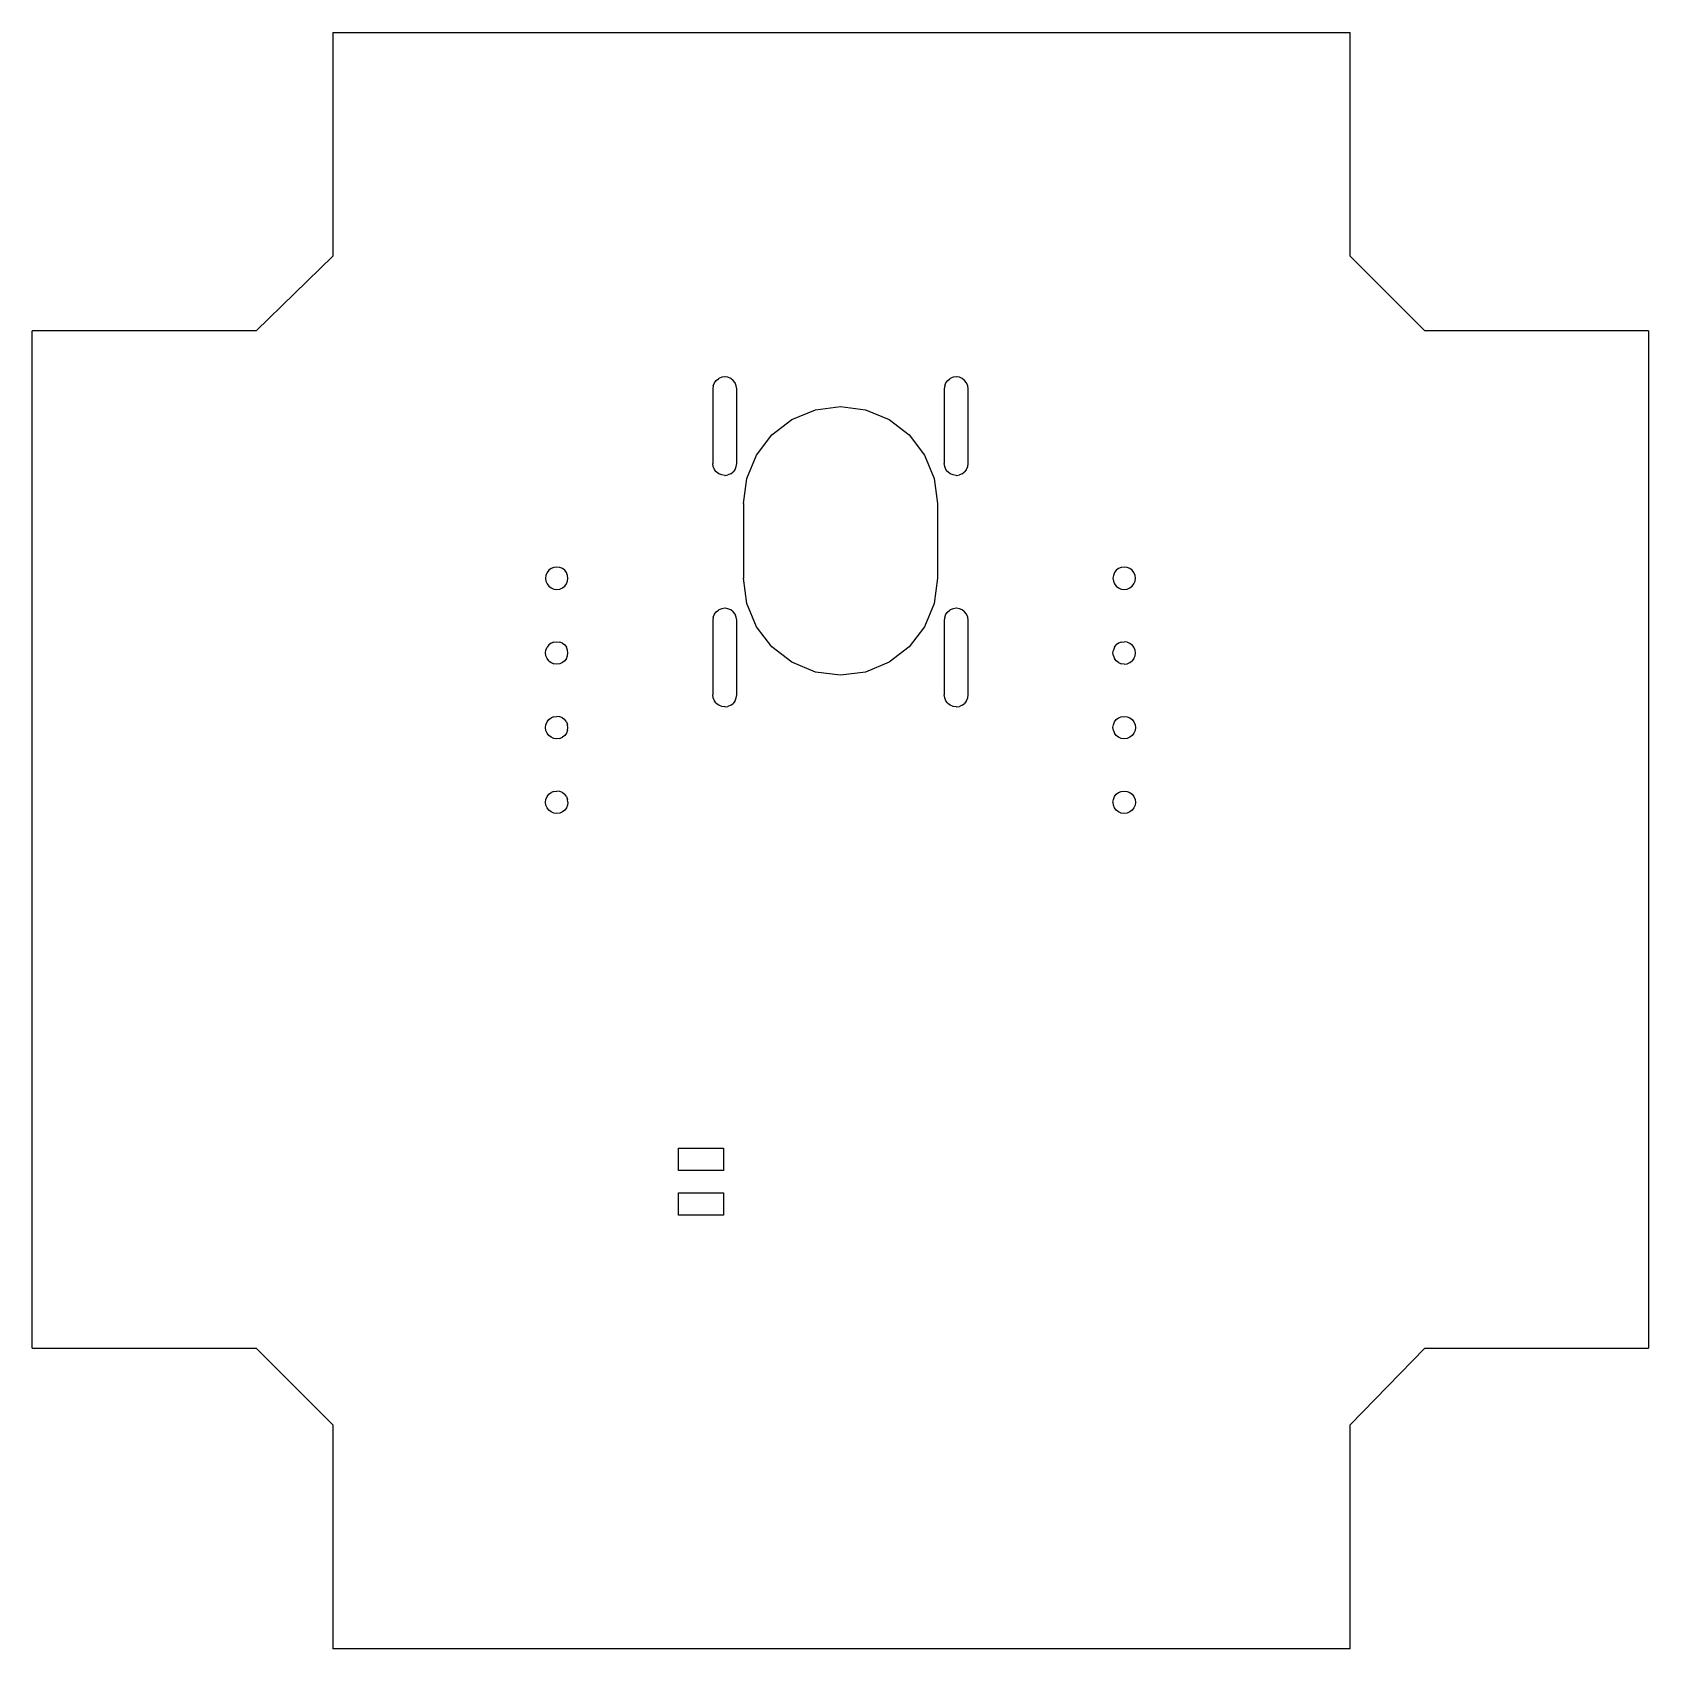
# Model space of a CAD drawing. Header units: metres. Extents: x 3077 to 3293, y -176 to 41.
import ezdxf

# ---------------------------------------------------------------- set-up
doc = ezdxf.new("R2010")
doc.units = ezdxf.units.M

msp = doc.modelspace()

# ---------------------------------------------------------------- linework, layer by layer
at = {"layer": 'Layer0'}
for p, q in [((3116.91, 40.99, 0), (3116.91, 10.99, 0)), ((3116.91, 40.99, 0), (3253.16, 40.99, 0)), ((3253.16, 10.99, 0), (3253.16, 40.99, 0)), ((3116.91, 10.99, 0), (3106.66, 0.99, 0)), ((3263.16, 0.99, 0), (3253.16, 10.99, 0)), ((3076.66, -135.26, 0), (3076.66, 0.99, 0)), ((3106.66, 0.99, 0), (3076.66, 0.99, 0)), ((3293.16, 0.99, 0), (3263.16, 0.99, 0)), ((3293.16, 0.99, 0), (3293.16, -135.26, 0)), ((3167.87, -6.35, 0), (3167.81, -6.76, 0)), ((3167.87, -6.35, 0), (3168.03, -5.96, 0)), ((3168.03, -5.96, 0), (3168.28, -5.63, 0)), ((3168.28, -5.63, 0), (3168.57, -5.4, 0)), ((3168.57, -5.4, 0), (3168.61, -5.37, 0)), ((3169, -5.21, 0), (3168.61, -5.37, 0)), ((3169.41, -5.16, 0), (3169, -5.21, 0)), ((3169.45, -5.16, 0), (3169.41, -5.16, 0)), ((3169.83, -5.21, 0), (3169.45, -5.16, 0)), ((3170.21, -5.37, 0), (3169.83, -5.21, 0)), ((3170.54, -5.63, 0), (3170.21, -5.37, 0)), ((3170.8, -5.96, 0), (3170.54, -5.63, 0)), ((3170.96, -6.35, 0), (3170.8, -5.96, 0)), ((3171.01, -6.76, 0), (3170.96, -6.35, 0)), ((3198.87, -6.35, 0), (3198.81, -6.76, 0)), ((3198.87, -6.35, 0), (3199.03, -5.96, 0)), ((3199.03, -5.96, 0), (3199.28, -5.63, 0)), ((3199.28, -5.63, 0), (3199.57, -5.4, 0)), ((3199.57, -5.4, 0), (3199.61, -5.37, 0)), ((3200, -5.21, 0), (3199.61, -5.37, 0)), ((3200.41, -5.16, 0), (3200, -5.21, 0)), ((3200.45, -5.16, 0), (3200.41, -5.16, 0)), ((3200.83, -5.21, 0), (3200.45, -5.16, 0)), ((3201.21, -5.37, 0), (3200.83, -5.21, 0)), ((3201.54, -5.63, 0), (3201.21, -5.37, 0)), ((3201.8, -5.96, 0), (3201.54, -5.63, 0)), ((3201.96, -6.35, 0), (3201.8, -5.96, 0)), ((3202.01, -6.76, 0), (3201.96, -6.35, 0)), ((3167.81, -6.76, 0), (3167.81, -16.76, 0)), ((3171.01, -16.76, 0), (3171.01, -6.76, 0)), ((3198.81, -6.76, 0), (3198.81, -16.76, 0)), ((3202.01, -16.76, 0), (3202.01, -6.76, 0)), ((3178.41, -10.88, 0), (3181.55, -9.58, 0)), ((3181.55, -9.58, 0), (3184.91, -9.13, 0)), ((3184.91, -9.13, 0), (3188.28, -9.58, 0)), ((3188.28, -9.58, 0), (3191.41, -10.88, 0)), ((3173.65, -15.63, 0), (3175.72, -12.94, 0)), ((3175.72, -12.94, 0), (3178.41, -10.88, 0)), ((3191.41, -10.88, 0), (3194.11, -12.94, 0)), ((3194.11, -12.94, 0), (3196.17, -15.63, 0)), ((3167.87, -17.17, 0), (3167.81, -16.76, 0)), ((3168.03, -17.56, 0), (3167.87, -17.17, 0)), ((3170.8, -17.56, 0), (3170.96, -17.17, 0)), ((3170.96, -17.17, 0), (3171.01, -16.76, 0)), ((3172.36, -18.77, 0), (3173.65, -15.63, 0)), ((3196.17, -15.63, 0), (3197.47, -18.77, 0)), ((3198.87, -17.17, 0), (3198.81, -16.76, 0)), ((3199.03, -17.56, 0), (3198.87, -17.17, 0)), ((3201.8, -17.56, 0), (3201.96, -17.17, 0)), ((3201.96, -17.17, 0), (3202.01, -16.76, 0)), ((3168.23, -17.82, 0), (3168.03, -17.56, 0)), ((3168.28, -17.89, 0), (3168.23, -17.82, 0)), ((3168.61, -18.14, 0), (3168.28, -17.89, 0)), ((3169, -18.3, 0), (3168.61, -18.14, 0)), ((3169.41, -18.36, 0), (3169, -18.3, 0)), ((3169.41, -18.36, 0), (3169.45, -18.36, 0)), ((3169.45, -18.36, 0), (3169.83, -18.3, 0)), ((3170.21, -18.14, 0), (3169.83, -18.3, 0)), ((3170.21, -18.14, 0), (3170.54, -17.89, 0)), ((3170.76, -17.6, 0), (3170.54, -17.89, 0)), ((3170.8, -17.56, 0), (3170.76, -17.6, 0)), ((3171.91, -22.13, 0), (3172.36, -18.77, 0)), ((3197.47, -18.77, 0), (3197.91, -22.13, 0)), ((3199.23, -17.82, 0), (3199.03, -17.56, 0)), ((3199.28, -17.89, 0), (3199.23, -17.82, 0)), ((3199.61, -18.14, 0), (3199.28, -17.89, 0)), ((3200, -18.3, 0), (3199.61, -18.14, 0)), ((3200.41, -18.36, 0), (3200, -18.3, 0)), ((3200.41, -18.36, 0), (3200.45, -18.36, 0)), ((3200.45, -18.36, 0), (3200.83, -18.3, 0)), ((3201.21, -18.14, 0), (3200.83, -18.3, 0)), ((3201.21, -18.14, 0), (3201.54, -17.89, 0)), ((3201.76, -17.6, 0), (3201.54, -17.89, 0)), ((3201.8, -17.56, 0), (3201.76, -17.6, 0)), ((3171.91, -22.13, 0), (3171.91, -32.13, 0)), ((3197.91, -22.13, 0), (3197.91, -32.13, 0)), ((3145.46, -31.75, 0), (3145.41, -32.13, 0)), ((3145.41, -32.13, 0), (3145.46, -32.52, 0)), ((3145.61, -31.38, 0), (3145.46, -31.75, 0)), ((3145.85, -31.07, 0), (3145.61, -31.38, 0)), ((3146.16, -30.84, 0), (3145.85, -31.07, 0)), ((3146.52, -30.69, 0), (3146.16, -30.84, 0)), ((3146.91, -30.63, 0), (3146.52, -30.69, 0)), ((3147.3, -30.69, 0), (3146.91, -30.63, 0)), ((3147.66, -30.84, 0), (3147.3, -30.69, 0)), ((3147.97, -31.07, 0), (3147.66, -30.84, 0)), ((3148.21, -31.38, 0), (3147.97, -31.07, 0)), ((3148.36, -31.75, 0), (3148.21, -31.38, 0)), ((3148.41, -32.13, 0), (3148.36, -31.75, 0)), ((3148.36, -32.52, 0), (3148.41, -32.13, 0)), ((3172.36, -35.5, 0), (3171.91, -32.13, 0)), ((3197.91, -32.13, 0), (3197.47, -35.5, 0)), ((3221.46, -31.75, 0), (3221.41, -32.13, 0)), ((3221.41, -32.13, 0), (3221.46, -32.52, 0)), ((3221.61, -31.38, 0), (3221.46, -31.75, 0)), ((3221.85, -31.07, 0), (3221.61, -31.38, 0)), ((3222.16, -30.84, 0), (3221.85, -31.07, 0)), ((3222.52, -30.69, 0), (3222.16, -30.84, 0)), ((3222.91, -30.63, 0), (3222.52, -30.69, 0)), ((3223.3, -30.69, 0), (3222.91, -30.63, 0)), ((3223.66, -30.84, 0), (3223.3, -30.69, 0)), ((3223.97, -31.07, 0), (3223.66, -30.84, 0)), ((3224.21, -31.38, 0), (3223.97, -31.07, 0)), ((3224.36, -31.75, 0), (3224.21, -31.38, 0)), ((3224.41, -32.13, 0), (3224.36, -31.75, 0)), ((3224.36, -32.52, 0), (3224.41, -32.13, 0)), ((3145.46, -32.52, 0), (3145.61, -32.88, 0)), ((3145.61, -32.88, 0), (3145.85, -33.19, 0)), ((3145.85, -33.19, 0), (3146.16, -33.43, 0)), ((3146.16, -33.43, 0), (3146.52, -33.58, 0)), ((3146.52, -33.58, 0), (3146.91, -33.63, 0)), ((3146.91, -33.63, 0), (3147.3, -33.58, 0)), ((3147.3, -33.58, 0), (3147.66, -33.43, 0)), ((3147.66, -33.43, 0), (3147.97, -33.19, 0)), ((3147.97, -33.19, 0), (3148.21, -32.88, 0)), ((3148.21, -32.88, 0), (3148.36, -32.52, 0)), ((3221.46, -32.52, 0), (3221.61, -32.88, 0)), ((3221.61, -32.88, 0), (3221.85, -33.19, 0)), ((3221.85, -33.19, 0), (3222.16, -33.43, 0)), ((3222.16, -33.43, 0), (3222.52, -33.58, 0)), ((3222.52, -33.58, 0), (3222.91, -33.63, 0)), ((3222.91, -33.63, 0), (3223.3, -33.58, 0)), ((3223.3, -33.58, 0), (3223.66, -33.43, 0)), ((3223.66, -33.43, 0), (3223.97, -33.19, 0)), ((3223.97, -33.19, 0), (3224.21, -32.88, 0)), ((3224.21, -32.88, 0), (3224.36, -32.52, 0)), ((3168.03, -36.96, 0), (3168.28, -36.63, 0)), ((3168.28, -36.63, 0), (3168.57, -36.4, 0)), ((3168.57, -36.4, 0), (3168.61, -36.37, 0)), ((3169, -36.21, 0), (3168.61, -36.37, 0)), ((3169.41, -36.16, 0), (3169, -36.21, 0)), ((3169.45, -36.16, 0), (3169.41, -36.16, 0)), ((3169.83, -36.21, 0), (3169.45, -36.16, 0)), ((3170.21, -36.37, 0), (3169.83, -36.21, 0)), ((3170.54, -36.63, 0), (3170.21, -36.37, 0)), ((3170.8, -36.96, 0), (3170.54, -36.63, 0)), ((3173.65, -38.63, 0), (3172.36, -35.5, 0)), ((3197.47, -35.5, 0), (3196.17, -38.63, 0)), ((3199.03, -36.96, 0), (3199.28, -36.63, 0)), ((3199.28, -36.63, 0), (3199.57, -36.4, 0)), ((3199.57, -36.4, 0), (3199.61, -36.37, 0)), ((3200, -36.21, 0), (3199.61, -36.37, 0)), ((3200.41, -36.16, 0), (3200, -36.21, 0)), ((3200.45, -36.16, 0), (3200.41, -36.16, 0)), ((3200.83, -36.21, 0), (3200.45, -36.16, 0)), ((3201.21, -36.37, 0), (3200.83, -36.21, 0)), ((3201.54, -36.63, 0), (3201.21, -36.37, 0)), ((3201.8, -36.96, 0), (3201.54, -36.63, 0)), ((3167.87, -37.35, 0), (3167.81, -37.76, 0)), ((3167.81, -37.76, 0), (3167.81, -47.76, 0)), ((3167.87, -37.35, 0), (3168.03, -36.96, 0)), ((3170.96, -37.35, 0), (3170.8, -36.96, 0)), ((3171.01, -37.76, 0), (3170.96, -37.35, 0)), ((3171.01, -47.76, 0), (3171.01, -37.76, 0)), ((3175.72, -41.33, 0), (3173.65, -38.63, 0)), ((3196.17, -38.63, 0), (3194.11, -41.33, 0)), ((3198.87, -37.35, 0), (3198.81, -37.76, 0)), ((3198.81, -37.76, 0), (3198.81, -47.76, 0)), ((3198.87, -37.35, 0), (3199.03, -36.96, 0)), ((3201.96, -37.35, 0), (3201.8, -36.96, 0)), ((3202.01, -37.76, 0), (3201.96, -37.35, 0)), ((3202.01, -47.76, 0), (3202.01, -37.76, 0)), ((3145.85, -41.07, 0), (3145.61, -41.38, 0)), ((3146.16, -40.84, 0), (3145.85, -41.07, 0)), ((3146.52, -40.69, 0), (3146.16, -40.84, 0)), ((3146.52, -40.69, 0), (3146.91, -40.63, 0)), ((3146.91, -40.63, 0), (3147.3, -40.69, 0)), ((3147.66, -40.84, 0), (3147.3, -40.69, 0)), ((3147.66, -40.84, 0), (3147.97, -41.07, 0)), ((3147.97, -41.07, 0), (3148.21, -41.38, 0)), ((3221.61, -41.38, 0), (3221.85, -41.07, 0)), ((3222.16, -40.84, 0), (3221.85, -41.07, 0)), ((3222.52, -40.69, 0), (3222.16, -40.84, 0)), ((3222.52, -40.69, 0), (3222.91, -40.63, 0)), ((3223.3, -40.69, 0), (3222.91, -40.63, 0)), ((3223.3, -40.69, 0), (3223.66, -40.84, 0)), ((3223.66, -40.84, 0), (3223.97, -41.07, 0)), ((3224.21, -41.38, 0), (3223.97, -41.07, 0)), ((3145.41, -42.13, 0), (3145.46, -41.75, 0)), ((3145.46, -42.52, 0), (3145.41, -42.13, 0)), ((3145.46, -41.75, 0), (3145.61, -41.38, 0)), ((3145.61, -42.88, 0), (3145.46, -42.52, 0)), ((3145.85, -43.19, 0), (3145.61, -42.88, 0)), ((3145.85, -43.19, 0), (3146.16, -43.43, 0)), ((3147.97, -43.19, 0), (3147.66, -43.43, 0)), ((3148.21, -42.88, 0), (3147.97, -43.19, 0)), ((3148.36, -41.75, 0), (3148.21, -41.38, 0)), ((3148.21, -42.88, 0), (3148.36, -42.52, 0)), ((3148.41, -42.13, 0), (3148.36, -41.75, 0)), ((3148.36, -42.52, 0), (3148.41, -42.13, 0)), ((3178.41, -43.39, 0), (3175.72, -41.33, 0)), ((3194.11, -41.33, 0), (3191.41, -43.39, 0)), ((3221.41, -42.13, 0), (3221.46, -41.75, 0)), ((3221.46, -42.52, 0), (3221.41, -42.13, 0)), ((3221.61, -41.38, 0), (3221.46, -41.75, 0)), ((3221.46, -42.52, 0), (3221.61, -42.88, 0)), ((3221.85, -43.19, 0), (3221.61, -42.88, 0)), ((3222.16, -43.43, 0), (3221.85, -43.19, 0)), ((3223.66, -43.43, 0), (3223.97, -43.19, 0)), ((3224.21, -42.88, 0), (3223.97, -43.19, 0)), ((3224.36, -41.75, 0), (3224.21, -41.38, 0)), ((3224.21, -42.88, 0), (3224.36, -42.52, 0)), ((3224.41, -42.13, 0), (3224.36, -41.75, 0)), ((3224.36, -42.52, 0), (3224.41, -42.13, 0)), ((3146.16, -43.43, 0), (3146.52, -43.58, 0)), ((3146.91, -43.63, 0), (3146.52, -43.58, 0)), ((3147.3, -43.58, 0), (3146.91, -43.63, 0)), ((3147.66, -43.43, 0), (3147.3, -43.58, 0)), ((3181.55, -44.69, 0), (3178.41, -43.39, 0)), ((3184.91, -45.13, 0), (3181.55, -44.69, 0)), ((3188.28, -44.69, 0), (3184.91, -45.13, 0)), ((3191.41, -43.39, 0), (3188.28, -44.69, 0)), ((3222.16, -43.43, 0), (3222.52, -43.58, 0)), ((3222.91, -43.63, 0), (3222.52, -43.58, 0)), ((3222.91, -43.63, 0), (3223.3, -43.58, 0)), ((3223.3, -43.58, 0), (3223.66, -43.43, 0)), ((3167.87, -48.17, 0), (3167.81, -47.76, 0)), ((3168.03, -48.56, 0), (3167.87, -48.17, 0)), ((3168.23, -48.82, 0), (3168.03, -48.56, 0)), ((3168.28, -48.89, 0), (3168.23, -48.82, 0)), ((3168.61, -49.14, 0), (3168.28, -48.89, 0)), ((3169, -49.3, 0), (3168.61, -49.14, 0)), ((3169.41, -49.36, 0), (3169, -49.3, 0)), ((3169.41, -49.36, 0), (3169.45, -49.36, 0)), ((3169.45, -49.36, 0), (3169.83, -49.3, 0)), ((3170.21, -49.14, 0), (3169.83, -49.3, 0)), ((3170.21, -49.14, 0), (3170.54, -48.89, 0)), ((3170.76, -48.6, 0), (3170.54, -48.89, 0)), ((3170.8, -48.56, 0), (3170.76, -48.6, 0)), ((3170.8, -48.56, 0), (3170.96, -48.17, 0)), ((3170.96, -48.17, 0), (3171.01, -47.76, 0)), ((3198.87, -48.17, 0), (3198.81, -47.76, 0)), ((3199.03, -48.56, 0), (3198.87, -48.17, 0)), ((3199.23, -48.82, 0), (3199.03, -48.56, 0)), ((3199.28, -48.89, 0), (3199.23, -48.82, 0)), ((3199.61, -49.14, 0), (3199.28, -48.89, 0)), ((3200, -49.3, 0), (3199.61, -49.14, 0)), ((3200.41, -49.36, 0), (3200, -49.3, 0)), ((3200.41, -49.36, 0), (3200.45, -49.36, 0)), ((3200.45, -49.36, 0), (3200.83, -49.3, 0)), ((3201.21, -49.14, 0), (3200.83, -49.3, 0)), ((3201.21, -49.14, 0), (3201.54, -48.89, 0)), ((3201.76, -48.6, 0), (3201.54, -48.89, 0)), ((3201.8, -48.56, 0), (3201.76, -48.6, 0)), ((3201.8, -48.56, 0), (3201.96, -48.17, 0)), ((3201.96, -48.17, 0), (3202.01, -47.76, 0)), ((3145.41, -52.13, 0), (3145.46, -51.75, 0)), ((3145.46, -51.75, 0), (3145.61, -51.38, 0)), ((3145.61, -51.38, 0), (3145.85, -51.07, 0)), ((3145.85, -51.07, 0), (3146.16, -50.84, 0)), ((3146.52, -50.69, 0), (3146.16, -50.84, 0)), ((3146.52, -50.69, 0), (3146.91, -50.63, 0)), ((3147.3, -50.69, 0), (3146.91, -50.63, 0)), ((3147.66, -50.84, 0), (3147.3, -50.69, 0)), ((3147.66, -50.84, 0), (3147.97, -51.07, 0)), ((3148.21, -51.38, 0), (3147.97, -51.07, 0)), ((3148.21, -51.38, 0), (3148.36, -51.75, 0)), ((3148.41, -52.13, 0), (3148.36, -51.75, 0)), ((3221.41, -52.13, 0), (3221.46, -51.75, 0)), ((3221.46, -51.75, 0), (3221.61, -51.38, 0)), ((3221.61, -51.38, 0), (3221.85, -51.07, 0)), ((3221.85, -51.07, 0), (3222.16, -50.84, 0)), ((3222.16, -50.84, 0), (3222.52, -50.69, 0)), ((3222.52, -50.69, 0), (3222.91, -50.63, 0)), ((3222.91, -50.63, 0), (3223.3, -50.69, 0)), ((3223.3, -50.69, 0), (3223.66, -50.84, 0)), ((3223.66, -50.84, 0), (3223.97, -51.07, 0)), ((3223.97, -51.07, 0), (3224.21, -51.38, 0)), ((3224.21, -51.38, 0), (3224.36, -51.75, 0)), ((3224.36, -51.75, 0), (3224.41, -52.13, 0)), ((3145.46, -52.52, 0), (3145.41, -52.13, 0)), ((3145.61, -52.88, 0), (3145.46, -52.52, 0)), ((3145.85, -53.19, 0), (3145.61, -52.88, 0)), ((3146.16, -53.43, 0), (3145.85, -53.19, 0)), ((3146.52, -53.58, 0), (3146.16, -53.43, 0)), ((3146.91, -53.63, 0), (3146.52, -53.58, 0)), ((3147.3, -53.58, 0), (3146.91, -53.63, 0)), ((3147.3, -53.58, 0), (3147.66, -53.43, 0)), ((3147.97, -53.19, 0), (3147.66, -53.43, 0)), ((3148.21, -52.88, 0), (3147.97, -53.19, 0)), ((3148.36, -52.52, 0), (3148.21, -52.88, 0)), ((3148.36, -52.52, 0), (3148.41, -52.13, 0)), ((3221.46, -52.52, 0), (3221.41, -52.13, 0)), ((3221.46, -52.52, 0), (3221.61, -52.88, 0)), ((3221.85, -53.19, 0), (3221.61, -52.88, 0)), ((3222.16, -53.43, 0), (3221.85, -53.19, 0)), ((3222.52, -53.58, 0), (3222.16, -53.43, 0)), ((3222.91, -53.63, 0), (3222.52, -53.58, 0)), ((3223.3, -53.58, 0), (3222.91, -53.63, 0)), ((3223.66, -53.43, 0), (3223.3, -53.58, 0)), ((3223.97, -53.19, 0), (3223.66, -53.43, 0)), ((3224.21, -52.88, 0), (3223.97, -53.19, 0)), ((3224.36, -52.52, 0), (3224.21, -52.88, 0)), ((3224.41, -52.13, 0), (3224.36, -52.52, 0)), ((3145.41, -62.13, 0), (3145.46, -61.75, 0)), ((3145.42, -62.18, 0), (3145.41, -62.13, 0)), ((3145.46, -62.52, 0), (3145.42, -62.18, 0)), ((3145.46, -61.75, 0), (3145.61, -61.38, 0)), ((3145.61, -62.88, 0), (3145.46, -62.52, 0)), ((3145.61, -61.38, 0), (3145.85, -61.07, 0)), ((3145.85, -61.07, 0), (3146.16, -60.84, 0)), ((3146.52, -60.69, 0), (3146.16, -60.84, 0)), ((3146.52, -60.69, 0), (3146.91, -60.63, 0)), ((3147.3, -60.69, 0), (3146.91, -60.63, 0)), ((3147.66, -60.84, 0), (3147.3, -60.69, 0)), ((3147.66, -60.84, 0), (3147.97, -61.07, 0)), ((3148.21, -61.38, 0), (3147.97, -61.07, 0)), ((3148.21, -61.38, 0), (3148.36, -61.75, 0)), ((3148.36, -62.52, 0), (3148.21, -62.88, 0)), ((3148.41, -62.13, 0), (3148.36, -61.75, 0)), ((3148.41, -62.18, 0), (3148.36, -62.52, 0)), ((3148.41, -62.13, 0), (3148.41, -62.18, 0)), ((3221.41, -62.13, 0), (3221.46, -61.75, 0)), ((3221.42, -62.18, 0), (3221.41, -62.13, 0)), ((3221.46, -62.52, 0), (3221.42, -62.18, 0)), ((3221.46, -61.75, 0), (3221.61, -61.38, 0)), ((3221.61, -62.88, 0), (3221.46, -62.52, 0)), ((3221.61, -61.38, 0), (3221.85, -61.07, 0)), ((3221.85, -61.07, 0), (3222.16, -60.84, 0)), ((3222.16, -60.84, 0), (3222.52, -60.69, 0)), ((3222.52, -60.69, 0), (3222.91, -60.63, 0)), ((3222.91, -60.63, 0), (3223.3, -60.69, 0)), ((3223.3, -60.69, 0), (3223.66, -60.84, 0)), ((3223.66, -60.84, 0), (3223.97, -61.07, 0)), ((3223.97, -61.07, 0), (3224.21, -61.38, 0)), ((3224.21, -61.38, 0), (3224.36, -61.75, 0)), ((3224.36, -62.52, 0), (3224.21, -62.88, 0)), ((3224.36, -61.75, 0), (3224.41, -62.13, 0)), ((3224.41, -62.18, 0), (3224.36, -62.52, 0)), ((3224.41, -62.13, 0), (3224.41, -62.18, 0)), ((3145.85, -63.19, 0), (3145.61, -62.88, 0)), ((3146.16, -63.43, 0), (3145.85, -63.19, 0)), ((3146.52, -63.58, 0), (3146.16, -63.43, 0)), ((3146.91, -63.63, 0), (3146.52, -63.58, 0)), ((3147.3, -63.58, 0), (3146.91, -63.63, 0)), ((3147.66, -63.43, 0), (3147.3, -63.58, 0)), ((3147.97, -63.19, 0), (3147.66, -63.43, 0)), ((3148.21, -62.88, 0), (3147.97, -63.19, 0)), ((3221.85, -63.19, 0), (3221.61, -62.88, 0)), ((3222.16, -63.43, 0), (3221.85, -63.19, 0)), ((3222.52, -63.58, 0), (3222.16, -63.43, 0)), ((3222.91, -63.63, 0), (3222.52, -63.58, 0)), ((3223.3, -63.58, 0), (3222.91, -63.63, 0)), ((3223.66, -63.43, 0), (3223.3, -63.58, 0)), ((3223.97, -63.19, 0), (3223.66, -63.43, 0)), ((3224.21, -62.88, 0), (3223.97, -63.19, 0)), ((3163.23, -108.45, 0), (3169.23, -108.45, 0)), ((3163.23, -111.45, 0), (3163.23, -108.45, 0)), ((3169.23, -108.45, 0), (3169.23, -111.45, 0)), ((3169.23, -111.45, 0), (3163.23, -111.45, 0)), ((3163.23, -117.45, 0), (3163.23, -114.45, 0)), ((3163.23, -114.45, 0), (3169.23, -114.45, 0)), ((3169.23, -114.45, 0), (3169.23, -117.45, 0)), ((3169.23, -117.45, 0), (3163.23, -117.45, 0)), ((3076.66, -135.26, 0), (3106.66, -135.26, 0)), ((3106.66, -135.26, 0), (3116.91, -145.51, 0)), ((3253.16, -145.51, 0), (3263.17, -135.26, 0)), ((3263.17, -135.26, 0), (3293.16, -135.26, 0)), ((3116.91, -145.51, 0), (3116.91, -175.51)), ((3253.16, -175.51, 0), (3253.16, -145.51, 0)), ((3253.16, -175.51, 0), (3116.91, -175.51))]:
    msp.add_line(p, q, dxfattribs=at)

doc.saveas('drawing.dxf')
